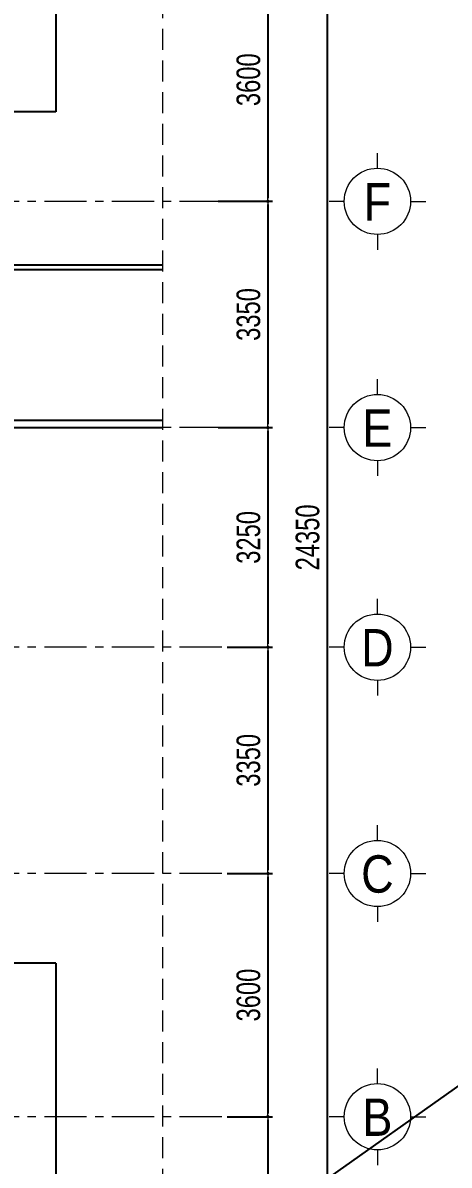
# Model space of a CAD drawing. Header units: millimetres. Extents: x -519517 to -431282, y -372679 to 113618.
# Drawn here: x -474198 to -467889, y -234821 to -217911 of the extents above; entities that cross this region are included whole.
import ezdxf
from ezdxf.enums import TextEntityAlignment as Align

# ---------------------------------------------------------------- set-up
doc = ezdxf.new("R2010")
doc.units = ezdxf.units.MM
doc.header["$LTSCALE"] = 5
for name, pattern in [('CENTER2', [28.575, 19.05, -3.175, 3.175, -3.175]), ('CENTERX2', [4, 2.5, -0.5, 0.5, -0.5]), ('DASHDOT', [1, 0.5, -0.25, 0, -0.25]), ('HIDDEN', [0.375, 0.25, -0.125])]:
    doc.linetypes.add(name, pattern=pattern)
doc.layers.get('0').update_dxf_attribs({"linetype": 'CENTER2'})
doc.layers.add('KCS_Plotter', color=11, linetype='Continuous', plot=False)
for name, color, linetype, lineweight in [('LC Dim', 8, 'Continuous', 18), ('LC ISO', 153, 'Continuous', 13), ('LC Net khuat', 4, 'HIDDEN', 13), ('LC Net manh', 9, 'Continuous', 5), ('LC Net thay', 7, 'Continuous', 25), ('LC Net truc', 79, 'DASHDOT', 13), ('LC Text1', 3, 'Continuous', 20)]:
    doc.layers.add(name, color=color, linetype=linetype, lineweight=lineweight)
doc.styles.add('HOATBIF', font='hoatbif.shx', dxfattribs={"width": 0.75})
doc.styles.add('LC 1', font='VHAVANB.TTF')
doc.dimstyles.new('Copy of 1-110', dxfattribs={"dimscale": 110, "dimtxt": 2.5, "dimasz": 0.35, "dimexe": 0.5, "dimexo": 0, "dimgap": 0.8, "dimtad": 1, "dimdec": 0, "dimzin": 0, "dimdsep": 46, "dimtxsty": 'HOATBIF', "dimblk1": 'DOT', "dimblk2": 'DOT', "dimsah": 1, "dimcen": -1, "dimdle": 1, "dimclrd": 256, "dimclre": 256, "dimclrt": 4, "dimadec": 3, "dimazin": 2, "dimtfac": 0.333333, "dimtdec": 0, "dimtix": 1, "dimtmove": 2, "dimatfit": 3, "dimldrblk": 'DOT', "dimfxl": 1, "dimtvp": 0.833333, "dimtolj": 1, "dimtzin": 0, "dimarcsym": 0})

# ---------------------------------------------------------------- blocks, each defined once
blk = doc.blocks.new('DOT')
at = {"color": 0, "linetype": 'ByBlock'}
blk.add_line((-0.5, 0), (-1, 0), dxfattribs=at)
at = {"color": 0, "linetype": 'ByBlock', "const_width": 0.5}
blk.add_lwpolyline([(-0.25, 0, 1), (0.25, 0, 1)], format="xyb", close=True, dxfattribs=at)
blk = doc.blocks.new('*D364')
at = {"layer": 'Defpoints', "color": 0, "transparency": 16777216}
for p in [(-471254, -216953), (-471309, -220553), (-470571, -220553)]:
    blk.add_point(p, dxfattribs=at)
at = {"layer": 'LC Dim', "lineweight": -2, "transparency": 16777216}
for p, q in [((-471254, -216953), (-470501, -216953)), ((-470571, -217002), (-470571, -220504)), ((-471309, -220553), (-470501, -220553))]:
    blk.add_line(p, q, dxfattribs=at)
at = {"layer": 'LC Dim', "lineweight": -2, "transparency": 16777216, "xscale": 49, "yscale": 49, "zscale": 49}
for p, rotation in [((-470571, -216953), 90), ((-470571, -220553), 270)]:
    blk.add_blockref('DOT', p, dxfattribs=dict(at, rotation=rotation))
at = {"layer": 'LC Dim', "color": 4, "transparency": 16777216, "insert": (-470858, -218753), "char_height": 350, "attachment_point": 5, "rotation": 90, "style": 'HOATBIF'}
blk.add_mtext('\\A1;3600', dxfattribs=at)
blk = doc.blocks.new('_Dot')
at = {"color": 0, "linetype": 'ByBlock', "lineweight": -2}
blk.add_line((-0.5, 0), (-1, 0), dxfattribs=at)
at = {"color": 0, "linetype": 'ByBlock', "const_width": 0.5}
blk.add_lwpolyline([(-0.25, 0, 1), (0.25, 0, 1)], format="xyb", close=True, dxfattribs=at)
blk = doc.blocks.new('*D365')
at = {"layer": 'Defpoints', "color": 0, "transparency": 16777216}
for p in [(-471309, -220553), (-471309, -223903), (-470571, -223903)]:
    blk.add_point(p, dxfattribs=at)
at = {"layer": 'LC Dim', "lineweight": -2, "transparency": 16777216}
for p, q in [((-471309, -220553), (-470501, -220553)), ((-470571, -220602), (-470571, -223854)), ((-471309, -223903), (-470501, -223903))]:
    blk.add_line(p, q, dxfattribs=at)
at = {"layer": 'LC Dim', "lineweight": -2, "transparency": 16777216, "xscale": 49, "yscale": 49, "zscale": 49}
for p, rotation in [((-470571, -220553), 90), ((-470571, -223903), 270)]:
    blk.add_blockref('DOT', p, dxfattribs=dict(at, rotation=rotation))
at = {"layer": 'LC Dim', "color": 4, "transparency": 16777216, "insert": (-470858, -222228), "char_height": 350, "attachment_point": 5, "rotation": 90, "style": 'HOATBIF'}
blk.add_mtext('\\A1;3350', dxfattribs=at)
blk = doc.blocks.new('*D366')
at = {"layer": 'Defpoints', "color": 0, "transparency": 16777216}
for p in [(-471309, -223903), (-471172, -227153), (-470571, -227153)]:
    blk.add_point(p, dxfattribs=at)
at = {"layer": 'LC Dim', "lineweight": -2, "transparency": 16777216}
for p, q in [((-471309, -223903), (-470501, -223903)), ((-470571, -223952), (-470571, -227104)), ((-471172, -227153), (-470501, -227153))]:
    blk.add_line(p, q, dxfattribs=at)
at = {"layer": 'LC Dim', "lineweight": -2, "transparency": 16777216, "xscale": 49, "yscale": 49, "zscale": 49}
for p, rotation in [((-470571, -223903), 90), ((-470571, -227153), 270)]:
    blk.add_blockref('DOT', p, dxfattribs=dict(at, rotation=rotation))
at = {"layer": 'LC Dim', "color": 4, "transparency": 16777216, "insert": (-470858, -225528), "char_height": 350, "attachment_point": 5, "rotation": 90, "style": 'HOATBIF'}
blk.add_mtext('\\A1;3250', dxfattribs=at)
blk = doc.blocks.new('*D367')
at = {"layer": 'Defpoints', "color": 0, "transparency": 16777216}
for p in [(-471172, -227153), (-471172, -230503), (-470571, -230503)]:
    blk.add_point(p, dxfattribs=at)
at = {"layer": 'LC Dim', "lineweight": -2, "transparency": 16777216}
for p, q in [((-471172, -227153), (-470501, -227153)), ((-470571, -227202), (-470571, -230454)), ((-471172, -230503), (-470501, -230503))]:
    blk.add_line(p, q, dxfattribs=at)
at = {"layer": 'LC Dim', "lineweight": -2, "transparency": 16777216, "xscale": 49, "yscale": 49, "zscale": 49}
for p, rotation in [((-470571, -227153), 90), ((-470571, -230503), 270)]:
    blk.add_blockref('DOT', p, dxfattribs=dict(at, rotation=rotation))
at = {"layer": 'LC Dim', "color": 4, "transparency": 16777216, "insert": (-470858, -228828), "char_height": 350, "attachment_point": 5, "rotation": 90, "style": 'HOATBIF'}
blk.add_mtext('\\A1;3350', dxfattribs=at)
blk = doc.blocks.new('*D368')
at = {"layer": 'Defpoints', "color": 0, "transparency": 16777216}
for p in [(-471172, -230503), (-471172, -234103), (-470571, -234103)]:
    blk.add_point(p, dxfattribs=at)
at = {"layer": 'LC Dim', "lineweight": -2, "transparency": 16777216}
for p, q in [((-471172, -230503), (-470501, -230503)), ((-470571, -230552), (-470571, -234054)), ((-471172, -234103), (-470501, -234103))]:
    blk.add_line(p, q, dxfattribs=at)
at = {"layer": 'LC Dim', "lineweight": -2, "transparency": 16777216, "xscale": 49, "yscale": 49, "zscale": 49}
for p, rotation in [((-470571, -230503), 90), ((-470571, -234103), 270)]:
    blk.add_blockref('DOT', p, dxfattribs=dict(at, rotation=rotation))
at = {"layer": 'LC Dim', "color": 4, "transparency": 16777216, "insert": (-470858, -232303), "char_height": 350, "attachment_point": 5, "rotation": 90, "style": 'HOATBIF'}
blk.add_mtext('\\A1;3600', dxfattribs=at)
blk = doc.blocks.new('*D369')
at = {"layer": 'Defpoints', "color": 0, "transparency": 16777216}
for p in [(-471172, -234103), (-471172, -237703), (-470571, -237703)]:
    blk.add_point(p, dxfattribs=at)
at = {"layer": 'LC Dim', "lineweight": -2, "transparency": 16777216}
for p, q in [((-471172, -234103), (-470501, -234103)), ((-470571, -234152), (-470571, -237654)), ((-471172, -237703), (-470501, -237703))]:
    blk.add_line(p, q, dxfattribs=at)
at = {"layer": 'LC Dim', "lineweight": -2, "transparency": 16777216, "xscale": 49, "yscale": 49, "zscale": 49}
for p, rotation in [((-470571, -234103), 90), ((-470571, -237703), 270)]:
    blk.add_blockref('DOT', p, dxfattribs=dict(at, rotation=rotation))
at = {"layer": 'LC Dim', "color": 4, "transparency": 16777216, "insert": (-470858, -235903), "char_height": 350, "attachment_point": 5, "rotation": 90, "style": 'HOATBIF'}
blk.add_mtext('\\A1;3600', dxfattribs=at)
blk = doc.blocks.new('*D370')
at = {"layer": 'Defpoints', "color": 0, "transparency": 16777216}
for p in [(-471309, -213353), (-471309, -237703), (-469696, -237703)]:
    blk.add_point(p, dxfattribs=at)
at = {"layer": 'LC Dim', "lineweight": -2, "transparency": 16777216}
for p, q in [((-471309, -213353), (-469626, -213353)), ((-469696, -213402), (-469696, -237654)), ((-471309, -237703), (-469626, -237703))]:
    blk.add_line(p, q, dxfattribs=at)
at = {"layer": 'LC Dim', "lineweight": -2, "transparency": 16777216, "xscale": 49, "yscale": 49, "zscale": 49}
for p, rotation in [((-469696, -213353), 90), ((-469696, -237703), 270)]:
    blk.add_blockref('DOT', p, dxfattribs=dict(at, rotation=rotation))
at = {"layer": 'LC Dim', "color": 4, "transparency": 16777216, "insert": (-469983, -225528), "char_height": 350, "attachment_point": 5, "rotation": 90, "style": 'HOATBIF'}
blk.add_mtext('\\A1;24350', dxfattribs=at)
blk = doc.blocks.new('TTRUC')
at = {"layer": 'LC ISO'}
for p, q in [((0, 6.95), (0, 10.13)), ((-6.95, 0), (-10.13, 0)), ((6.95, 0), (10.13, 0)), ((0, -6.95), (0, -10.13))]:
    blk.add_line(p, q, dxfattribs=at)
at = {"layer": 'LC Net manh'}
blk.add_circle((0, 0), 6.95, dxfattribs=at)

msp = doc.modelspace()

# ---------------------------------------------------------------- linework, layer by layer
at = {"layer": 'KCS_Plotter'}
msp.add_line((-490081.8, -249438.6), (-431281.8, -207858.6), dxfattribs=at)
at = {"layer": 'LC Net khuat', "ltscale": 250}
msp.add_lwpolyline([(-485410.9, -211905.2), (-472129.5, -211905.2), (-472129.5, -239507.6), (-485410.9, -239507.6)], close=True, dxfattribs=at)
at = {"layer": 'LC Net thay'}
for p, q in [((-473710.9, -214678.1), (-473710.9, -219228.1)), ((-473710.9, -219228.1), (-477085.9, -219228.1)), ((-474375.9, -221492.8), (-472129.5, -221492.8)), ((-474455.9, -221562.6), (-472129.5, -221562.6)), ((-474375.9, -223793.1), (-472129.5, -223793.1)), ((-474375.9, -223903.1), (-472129.5, -223903.1)), ((-473710.9, -231828.1), (-477085.9, -231828.1)), ((-473710.9, -231828.1), (-473710.9, -236378.1))]:
    msp.add_line(p, q, dxfattribs=at)
at = {"layer": 'LC Net truc', "linetype": 'CENTERX2', "ltscale": 50}
for p, q in [((-471254, -220553.1), (-485410.9, -220553.1)), ((-471254, -223903.1), (-485410.9, -223903.1)), ((-471254, -227153.1), (-485410.9, -227153.1)), ((-471254, -230503.1), (-485410.9, -230503.1)), ((-471254, -234103.1), (-485410.9, -234103.1))]:
    msp.add_line(p, q, dxfattribs=at)

# ---------------------------------------------------------------- block references
at = {"layer": 'LC ISO', "xscale": 70.63098313741592, "yscale": 70.63098313741592, "zscale": 70.63098313741592}
for p in [(-468950.4, -220553.1), (-468950.4, -223903.1), (-468950.4, -227153.1), (-468950.4, -230503.1), (-468950.4, -234103.1)]:
    msp.add_blockref('TTRUC', p, dxfattribs=at)

# ---------------------------------------------------------------- texts
at = {"layer": 'LC Text1', "ltscale": 0.2, "style": 'LC 1', "width": 0.9}
for s, p in [('f', (-468950.4, -221003)), ('e', (-468950.4, -224353)), ('d', (-468950.4, -227603)), ('c', (-468950.4, -230953)), ('b', (-468950.4, -234553))]:
    msp.add_text(s, height=553, dxfattribs=at).set_placement(p, align=Align.BOTTOM_CENTER)

# ---------------------------------------------------------------- dimensions: what is measured, and where the dimension line sits
at = {"layer": 'LC Dim'}
for base, p1, p2, picture, middle in [((-469695.5, -237703.1), (-471309.1, -213353.1), (-471309.1, -237703.1), '*D370', (-469982.5, -225528.1)), ((-470570.5, -220553.1), (-471254, -216953.1), (-471309.1, -220553.1), '*D364', (-470857.5, -218753.1)), ((-470570.5, -223903.1), (-471309.1, -220553.1), (-471309.1, -223903.1), '*D365', (-470857.5, -222228.1)), ((-470570.5, -227153.1), (-471309.1, -223903.1), (-471172.4, -227153.1), '*D366', (-470857.5, -225528.1)), ((-470570.5, -230503.1), (-471172.4, -227153.1), (-471172.4, -230503.1), '*D367', (-470857.5, -228828.1)), ((-470570.5, -234103.1), (-471172.4, -230503.1), (-471172.4, -234103.1), '*D368', (-470857.5, -232303.1)), ((-470570.5, -237703.1), (-471172.4, -234103.1), (-471172.4, -237703.1), '*D369', (-470857.5, -235903.1))]:
    dim = msp.add_linear_dim(base=base, p1=p1, p2=p2, angle=270, dimstyle='Copy of 1-110', override={"dimscale": 140}, dxfattribs=at)
    dim.commit()
    dim.dimension.update_dxf_attribs({"geometry": picture, "text_midpoint": middle})

# ---------------------------------------------------------------- leaders
msp.add_leader([(-478085.9, -218413.1), (-478085.9, -210229), (-471204.3, -210229)], dimstyle='Copy of 1-110', override={"dimscale": 140, "dimasz": 2}, dxfattribs=at)

doc.saveas('drawing.dxf')
